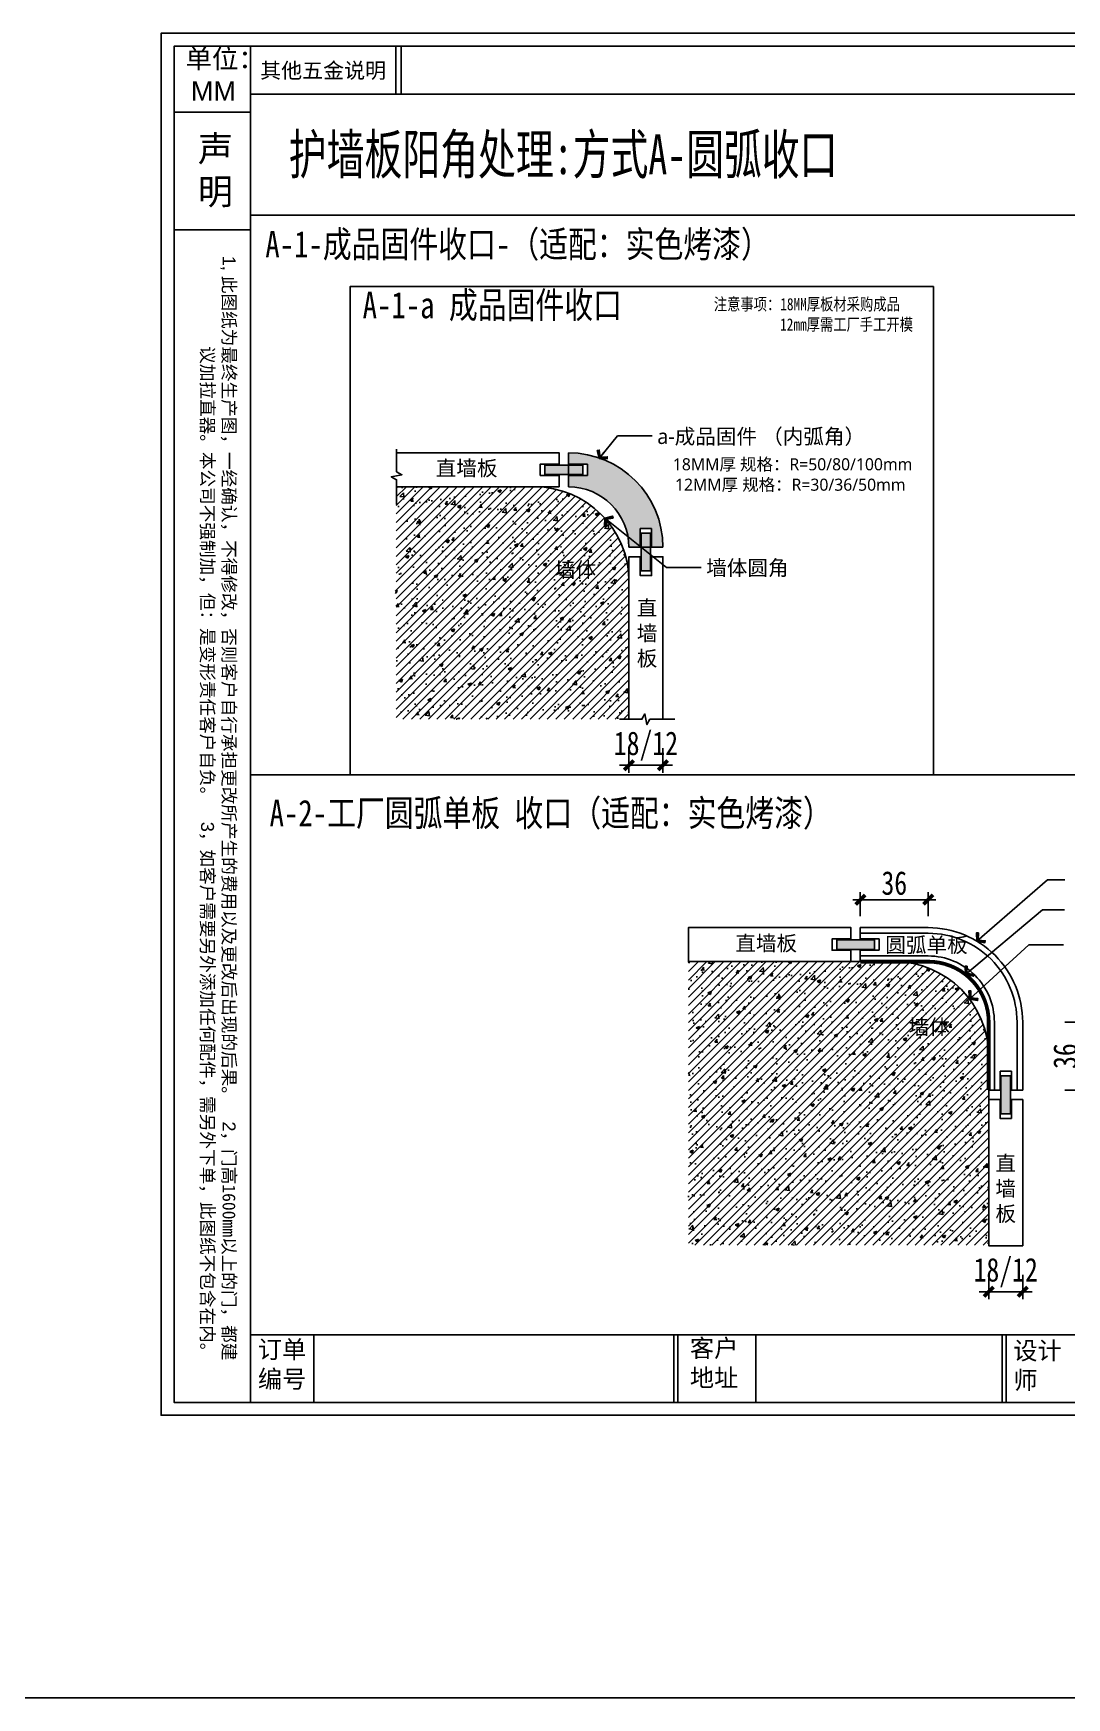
# Model space of a CAD drawing. Header units: millimetres. Extents: x 4862 to 20554, y 7569 to 11262.
# Drawn here: x 7810 to 8358, y 8610 to 9491 of the extents above; entities that cross this region are included whole.
import ezdxf

# ---------------------------------------------------------------- set-up
doc = ezdxf.new("R2010")
doc.units = ezdxf.units.MM
doc.layers.add('0 @ 1', color=7, linetype='Continuous')
doc.styles.get("Standard").update_dxf_attribs({"font": 'arial.ttf'})
doc.styles.add('宋体', font='SimSun.ttf')
doc.styles.add('家具尺寸文字', font='SimSun.ttf', dxfattribs={"width": 0.8})
doc.styles.add('黑石雅黑', font='Microsoft YaHei.ttf')
doc.dimstyles.new('副本 固装比例5', dxfattribs={"dimscale": 5, "dimtxt": 2.5, "dimasz": 1, "dimexe": 0.8, "dimexo": 1.2, "dimgap": 0.5, "dimtad": 1, "dimdec": 0, "dimdsep": 46, "dimtxsty": '家具尺寸文字', "dimblk": 'ARCHTICK', "dimcen": 0, "dimdle": 0.8, "dimclrd": 8, "dimclre": 8, "dimclrt": 2, "dimadec": 1, "dimazin": 2, "dimtfac": 1, "dimtdec": 0, "dimtix": 1, "dimtmove": 2, "dimatfit": 2, "dimfxl": 0, "dimtolj": 1, "dimtzin": 0, "dimarcsym": 0})
doc.dimstyles.new('深化(A1)1：1', dxfattribs={"dimtxt": 3, "dimasz": 1, "dimexe": 1.5, "dimexo": 1, "dimgap": 1, "dimtad": 1, "dimdec": 0, "dimrnd": 5, "dimdsep": 46, "dimtxsty": '黑石雅黑', "dimblk": 'ARCHTICK', "dimcen": 1, "dimclrd": 44, "dimclre": 44, "dimclrt": 50, "dimadec": 0, "dimazin": 2, "dimtfac": 1, "dimtdec": 0, "dimtix": 1, "dimtmove": 2, "dimatfit": 3, "dimldrblk": 'hl_arrow2', "dimfxl": 0, "dimtolj": 1, "dimarcsym": 0})
pattern_1 = [(45, (-77041.4403, 87955.2376), (-2.24506403, 2.24506403), [])]

# ---------------------------------------------------------------- blocks, each defined once
blk = doc.blocks.new('A$C398a0407')
for p, q in [((443.2, 6784), (443.2, 64)), ((1163.2, 6546.9), (1163.2, 6784)), ((1189.6, 6546.9), (1189.6, 6784)), ((443.2, 6546.9), (8134, 6546.9)), ((443.2, 399), (9568, 399)), ((756.5, 399), (756.5, 64)), ((2542.3, 399), (2542.3, 64)), ((2562.3, 399), (2562.3, 64)), ((2948.7, 399), (2948.7, 64)), ((4169.9, 399), (4169.9, 64)), ((4189.9, 399), (4189.9, 64))]:
    blk.add_line(p, q)
at = {"color": 8}
for p, q in [((64, 6457.7), (443.2, 6457.7)), ((64, 5874.2), (443.2, 5874.2))]:
    blk.add_line(p, q, dxfattribs=at)
for points in [[(9632, 0), (0, 0), (0, 6848), (9632, 6848)], [(9568, 64), (64, 64), (64, 6784), (9568, 6784)]]:
    blk.add_lwpolyline(points, close=True)
at = {"color": 8, "insert": (368.9, 272.3), "char_height": 64, "width": 5497.15, "attachment_point": 3, "rotation": 270}
blk.add_mtext('1, {\\fSimSun|b0|i0|c134|p2;此图纸为最终生产图，一经确认，不得修改，否则客户自行承担更改所产生的费用以及更改后出现的后果。  }2{\\fSimSun|b0|i0|c134|p2;，门高1600mm以上的门，都建议加拉直器。本公司不强制加，但：是变形责任客户自负。  }3{\\fSimSun|b0|i0|c134|p2;，如客户需要另外添加任何配件，需另外下单，此图纸不包含在内。}', dxfattribs=at)
at = {"color": 8, "char_height": 88, "attachment_point": 1, "style": '宋体'}
for s, insert in [('订单\\P编号', (479.9, 370.6)), ('客户\\P地址', (2621.8, 377)), ('设计\\P师', (4225.5, 364.6))]:
    blk.add_mtext_dynamic_manual_height_columns(s, width=596.489, gutter_width=12.5, heights=[0], dxfattribs=dict(at, insert=insert))
at = {"layer": '0 @ 1', "color": 8, "attachment_point": 1}
for s, insert, char_height, width in [('\\pi13.703;单位：\\P\\pi40.286;MM', (107.3, 6770.1), 96, 391.163), ('{\\fSimSun|b0|i0|c134|p2;其他五金说明}', (490.9, 6701.9), 76.325, 737.994), ('声明', (182.3, 6340), 127.53, 194.038)]:
    blk.add_mtext(s, dxfattribs=dict(at, insert=insert, char_height=char_height, width=width))
blk = doc.blocks.new('_ArchTick')
at = {"color": 0, "linetype": 'ByBlock', "const_width": 0.4}
blk.add_lwpolyline([(-0.5, -0.5), (0.5, 0.5)], dxfattribs=at)
blk = doc.blocks.new('hl_arrow2')
at = {"color": 2}
blk.add_line((-0.22, 0), (-1, 0), dxfattribs=at)
blk.add_lwpolyline([(-0.22, 0), (-0.86, -0.69), (-0.65, -0.86), (0, 0), (-0.65, 0.86), (-0.86, 0.69)], close=True, dxfattribs=at)
for points in [[(-0.86, 0.69), (-0.65, 0.86), (-0.22, 0), (0, 0)], [(-0.86, -0.69), (-0.65, -0.86), (-0.22, 0), (0, 0)]]:
    blk.add_solid(points, dxfattribs=at)
blk = doc.blocks.new('*D215')
at = {"color": 8, "lineweight": -2, "transparency": 16777216}
for p, q in [((8316.18, 8834.26), (8316.18, 8821.26)), ((8334.18, 8834.26), (8334.18, 8821.26)), ((8316.18, 8825.26), (8311.18, 8825.26)), ((8316.18, 8825.26), (8334.18, 8825.26)), ((8334.18, 8825.26), (8339.18, 8825.26))]:
    blk.add_line(p, q, dxfattribs=at)
at = {"layer": 'Defpoints', "color": 0, "transparency": 16777216}
for p in [(8316.18, 8849.56), (8334.18, 8849.56), (8334.18, 8825.26)]:
    blk.add_point(p, dxfattribs=at)
at = {"color": 8, "lineweight": -2, "transparency": 16777216, "xscale": 5, "yscale": 5, "zscale": 5}
blk.add_blockref('_ArchTick', (8316.18, 8825.26), dxfattribs=at)
at = {"color": 8, "lineweight": -2, "transparency": 16777216, "xscale": 5, "yscale": 5, "zscale": 5, "rotation": 180}
blk.add_blockref('_ArchTick', (8334.18, 8825.26), dxfattribs=at)
at = {"color": 2, "transparency": 16777216, "insert": (8325.18, 8835.38), "char_height": 12.5, "width": 11.8436, "attachment_point": 5, "style": '家具尺寸文字'}
blk.add_mtext('\\A1;18/12', dxfattribs=at)
blk = doc.blocks.new('*D193')
at = {"color": 8, "lineweight": -2, "transparency": 16777216}
for p, q in [((8125.62, 9112.93), (8125.62, 9099.93)), ((8143.62, 9112.93), (8143.62, 9099.93)), ((8125.62, 9103.93), (8120.62, 9103.93)), ((8125.62, 9103.93), (8143.62, 9103.93)), ((8143.62, 9103.93), (8148.62, 9103.93))]:
    blk.add_line(p, q, dxfattribs=at)
at = {"layer": 'Defpoints', "color": 0, "transparency": 16777216}
for p in [(8125.62, 9128.22), (8143.62, 9128.22), (8143.62, 9103.93)]:
    blk.add_point(p, dxfattribs=at)
at = {"color": 8, "lineweight": -2, "transparency": 16777216, "xscale": 5, "yscale": 5, "zscale": 5}
blk.add_blockref('_ArchTick', (8125.62, 9103.93), dxfattribs=at)
at = {"color": 8, "lineweight": -2, "transparency": 16777216, "xscale": 5, "yscale": 5, "zscale": 5, "rotation": 180}
blk.add_blockref('_ArchTick', (8143.62, 9103.93), dxfattribs=at)
at = {"color": 2, "transparency": 16777216, "insert": (8134.62, 9114.04), "char_height": 12.5, "width": 12.4649, "attachment_point": 5, "style": '家具尺寸文字'}
blk.add_mtext('\\A1;18/12', dxfattribs=at)
blk = doc.blocks.new('*D216')
at = {"color": 8, "lineweight": -2, "transparency": 16777216}
for p, q in [((8244.18, 9032.77), (8288.18, 9032.77)), ((8248.18, 9023.98), (8248.18, 9036.77)), ((8284.18, 9023.98), (8284.18, 9036.77))]:
    blk.add_line(p, q, dxfattribs=at)
at = {"layer": 'Defpoints', "color": 0, "transparency": 16777216}
for p in [(8284.18, 9032.77), (8248.18, 9017.98), (8284.18, 9017.98)]:
    blk.add_point(p, dxfattribs=at)
at = {"color": 8, "lineweight": -2, "transparency": 16777216, "xscale": 5, "yscale": 5, "zscale": 5, "rotation": 180}
blk.add_blockref('_ArchTick', (8248.18, 9032.77), dxfattribs=at)
at = {"color": 8, "lineweight": -2, "transparency": 16777216, "xscale": 5, "yscale": 5, "zscale": 5}
blk.add_blockref('_ArchTick', (8284.18, 9032.77), dxfattribs=at)
at = {"color": 2, "transparency": 16777216, "insert": (8266.18, 9041.52), "char_height": 12.5, "attachment_point": 5, "style": '家具尺寸文字'}
blk.add_mtext('\\A1;36', dxfattribs=at)
blk = doc.blocks.new('*D198')
at = {"color": 8, "lineweight": -2, "transparency": 16777216}
for p, q in [((8365.46, 8927.98), (8365.46, 8971.98)), ((8356.46, 8967.98), (8369.46, 8967.98)), ((8356.46, 8931.98), (8369.46, 8931.98))]:
    blk.add_line(p, q, dxfattribs=at)
at = {"layer": 'Defpoints', "color": 0, "transparency": 16777216}
for p in [(8334.18, 8967.98), (8365.46, 8967.98), (8334.18, 8931.98)]:
    blk.add_point(p, dxfattribs=at)
at = {"color": 8, "lineweight": -2, "transparency": 16777216, "xscale": 5, "yscale": 5, "zscale": 5}
for p, rotation in [((8365.46, 8967.98), 90), ((8365.46, 8931.98), 270)]:
    blk.add_blockref('_ArchTick', p, dxfattribs=dict(at, rotation=rotation))
at = {"color": 2, "transparency": 16777216, "insert": (8356.71, 8949.98), "char_height": 12.5, "attachment_point": 5, "rotation": 90, "style": '家具尺寸文字'}
blk.add_mtext('\\A1;36', dxfattribs=at)
blk = doc.blocks.new('*U115')
at = {"color": 0}
blk.add_lwpolyline([(0, -9.17), (0, -1.28), (-1.7, -0.34), (1.7, 0.34), (0, 1.28), (0, 8.46)], dxfattribs=at)
blk = doc.blocks.new('A$Caecb7373')
at = {"color": 1}
blk.add_lwpolyline([(0, 821.76), (1155.84, 821.76), (1155.84, 0), (0, 0)], close=True, dxfattribs=at)

msp = doc.modelspace()

# ---------------------------------------------------------------- hatches: boundary and pattern name
h = msp.add_hatch(color=8)
h.dxf.hatch_style = 1
h.paths.add_polyline_path([(8125.619, 9219.299), (8131.619, 9219.299), (8131.619, 9229.299), (8137.619, 9229.299), (8137.619, 9219.299), (8143.619, 9219.299, 0.4142136), (8093.619, 9269.299), (8093.619, 9263.299), (8103.619, 9263.299), (8103.619, 9257.299), (8093.619, 9257.299), (8093.619, 9251.299, -0.4142136)])
h = msp.add_hatch(color=8)
h.dxf.hatch_style = 1
h.paths.add_polyline_path([(8101.119, 9257.799), (8101.119, 9262.799), (8081.119, 9262.799), (8081.119, 9257.799)])
h = msp.add_hatch()
h.set_pattern_fill('AR-CONC', color=8, scale=0.1)
h.set_pattern_definition([(50, (-77232, 88206.56), (18.2184669, -1.5939086), [1.905, -20.955]), (355, (-77232, 88206.56), (-3.524342, 19.1056845), [1.524, -16.7640584]), (100.451445, (-77230.482, 88206.427), (14.6941247, 17.5117752), [1.619001, -17.8090245]), (46.1842, (-77232, 88211.64), (27.107904, -4.204233), [2.8575, -31.4325]), (96.635558, (-77229.74, 88211.29), (23.7404134, 24.7426125), [2.428502, -26.713561]), (351.18415, (-77232, 88211.64), (23.7404134, 24.7426125), [2.285997, -25.145973]), (21, (-77229.46, 88210.37), (15.1614391, -10.2265198), [1.905, -20.955]), (326, (-77229.46, 88210.37), (6.1802028, 18.4187966), [1.524, -16.764]), (71.451445, (-77228.196, 88209.518), (21.341642, 8.192277), [1.619001, -17.8089938]), (37.5, (-77232, 88206.56), (0.30886033, 8.4555039), [0, -16.5608, 0, -17.018, 0, -16.8275]), (7.5, (-77232, 88206.56), (6.68196625, 10.0180575), [0, -9.7028, 0, -16.1798, 0, -6.4135]), (327.5, (-77237.664, 88206.56), (13.5590595, -0.5728744), [0, -6.35, 0, -19.812, 0, -26.289]), (317.5, (-77240.204, 88206.56), (14.8129181, 2.5426491), [0, -8.255, 0, -13.1572, 0, -18.669])])
edge = h.paths.add_edge_path()
edge.add_line((8075.619, 9128.238), (8075.619, 9128.391))
edge.add_line((8075.619, 9128.391), (8125.619, 9128.391))
edge.add_line((8125.619, 9128.391), (8125.619, 9201.299))
edge.add_arc((8075.619, 9201.299), 50, 0, 90)
edge.add_line((8075.619, 9251.299), (8001.78, 9251.299))
edge.add_line((8001.78, 9251.299), (8001.78, 9128.238))
edge.add_line((8001.78, 9128.238), (8075.619, 9128.238))
h = msp.add_hatch()
h.set_pattern_fill('ANSI31', color=8)
h.set_pattern_definition([(45, (-77232, 88206.5603), (-2.24506403, 2.24506403), [])])
edge = h.paths.add_edge_path()
edge.add_line((8075.619, 9128.238), (8075.619, 9128.391))
edge.add_line((8075.619, 9128.391), (8125.619, 9128.391))
edge.add_line((8125.619, 9128.391), (8125.619, 9201.299))
edge.add_arc((8075.619, 9201.299), 50, 360, 450)
edge.add_line((8075.619, 9251.299), (8002.373, 9251.299))
edge.add_line((8002.373, 9251.299), (8002.373, 9128.238))
edge.add_line((8002.373, 9128.238), (8075.619, 9128.238))
h = msp.add_hatch(color=8)
h.dxf.hatch_style = 1
h.paths.add_polyline_path([(8132.119, 9206.799), (8137.119, 9206.799), (8137.119, 9226.799), (8132.119, 9226.799)])
h = msp.add_hatch(color=8)
h.dxf.hatch_style = 1
h.paths.add_polyline_path([(8255.679, 9006.476), (8255.679, 9011.476), (8235.679, 9011.476), (8235.679, 9006.476)])
h = msp.add_hatch()
h.set_pattern_fill('ANSI31', color=8)
h.set_pattern_definition(pattern_1)
edge = h.paths.add_edge_path()
edge.add_arc((8266.179, 8949.976), 50, 360, 450)
edge.add_line((8266.179, 8999.976), (8157.1, 8999.976))
edge.add_line((8157.1, 8999.976), (8157.1, 8849.976))
edge.add_line((8157.1, 8849.976), (8316.179, 8849.976))
edge.add_line((8316.179, 8849.976), (8316.179, 8949.976))
h = msp.add_hatch()
h.set_pattern_fill('AR-CONC', color=8, scale=0.1)
h.set_pattern_definition([(50, (-77041.44, 87955.238), (18.2184669, -1.5939086), [1.905, -20.955]), (355, (-77041.44, 87955.238), (-3.524342, 19.1056845), [1.524, -16.7640584]), (100.451445, (-77039.922, 87955.105), (14.6941247, 17.5117752), [1.619001, -17.8090245]), (46.1842, (-77041.44, 87960.318), (27.107904, -4.204233), [2.8575, -31.4325]), (96.635558, (-77039.181, 87959.967), (23.7404134, 24.7426125), [2.428502, -26.713561]), (351.18415, (-77041.44, 87960.318), (23.7404134, 24.7426125), [2.285997, -25.145973]), (21, (-77038.9, 87959.048), (15.1614391, -10.2265198), [1.905, -20.955]), (326, (-77038.9, 87959.048), (6.1802028, 18.4187966), [1.524, -16.764]), (71.451445, (-77037.637, 87958.195), (21.341642, 8.192277), [1.619001, -17.8089938]), (37.5, (-77041.44, 87955.2376), (0.30886033, 8.4555039), [0, -16.5608, 0, -17.018, 0, -16.8275]), (7.5, (-77041.44, 87955.238), (6.68196625, 10.0180575), [0, -9.7028, 0, -16.1798, 0, -6.4135]), (327.5, (-77047.1045, 87955.2376), (13.5590595, -0.5728744), [0, -6.35, 0, -19.812, 0, -26.289]), (317.5, (-77049.645, 87955.238), (14.8129181, 2.5426491), [0, -8.255, 0, -13.1572, 0, -18.669])])
edge = h.paths.add_edge_path()
edge.add_arc((8266.179, 8949.976), 50, 360, 450)
edge.add_line((8266.179, 8999.976), (8157.1, 8999.976))
edge.add_line((8157.1, 8999.976), (8157.1, 8849.976))
edge.add_line((8157.1, 8849.976), (8316.179, 8849.976))
edge.add_line((8316.179, 8849.976), (8316.179, 8949.976))
h = msp.add_hatch()
h.set_pattern_fill('ANSI31', color=8)
h.set_pattern_definition(pattern_1)
edge = h.paths.add_edge_path()
edge.add_arc((8266.179, 8949.976), 50, 360, 450)
edge.add_line((8266.179, 8999.976), (8157.1, 8999.976))
edge.add_line((8157.1, 8999.976), (8157.1, 8849.976))
edge.add_line((8157.1, 8849.976), (8316.179, 8849.976))
edge.add_line((8316.179, 8849.976), (8316.179, 8949.976))
h = msp.add_hatch()
h.set_pattern_fill('AR-CONC', color=8, scale=0.1)
h.set_pattern_definition([(50, (-77041.44, 87955.238), (18.2184669, -1.5939086), [1.905, -20.955]), (355, (-77041.44, 87955.238), (-3.524342, 19.1056845), [1.524, -16.7640584]), (100.451445, (-77039.922, 87955.105), (14.6941247, 17.5117752), [1.619001, -17.8090245]), (46.1842, (-77041.44, 87960.318), (27.107904, -4.204233), [2.8575, -31.4325]), (96.635558, (-77039.181, 87959.967), (23.7404134, 24.7426125), [2.428502, -26.713561]), (351.18415, (-77041.44, 87960.318), (23.7404134, 24.7426125), [2.285997, -25.145973]), (21, (-77038.9, 87959.048), (15.1614391, -10.2265198), [1.905, -20.955]), (326, (-77038.9, 87959.048), (6.1802028, 18.4187966), [1.524, -16.764]), (71.451445, (-77037.637, 87958.195), (21.341642, 8.192277), [1.619001, -17.8089938]), (37.5, (-77041.44, 87955.2376), (0.30886033, 8.4555039), [0, -16.5608, 0, -17.018, 0, -16.8275]), (7.5, (-77041.44, 87955.238), (6.68196625, 10.0180575), [0, -9.7028, 0, -16.1798, 0, -6.4135]), (327.5, (-77047.1045, 87955.2376), (13.5590595, -0.5728744), [0, -6.35, 0, -19.812, 0, -26.289]), (317.5, (-77049.645, 87955.238), (14.8129181, 2.5426491), [0, -8.255, 0, -13.1572, 0, -18.669])])
edge = h.paths.add_edge_path()
edge.add_arc((8266.179, 8949.976), 50, 360, 450)
edge.add_line((8266.179, 8999.976), (8157.1, 8999.976))
edge.add_line((8157.1, 8999.976), (8157.1, 8849.976))
edge.add_line((8157.1, 8849.976), (8316.179, 8849.976))
edge.add_line((8316.179, 8849.976), (8316.179, 8949.976))
h = msp.add_hatch(color=8)
h.dxf.hatch_style = 1
h.paths.add_polyline_path([(8322.679, 8919.476), (8327.679, 8919.476), (8327.679, 8939.476), (8322.679, 8939.476)])

# ---------------------------------------------------------------- linework, layer by layer
for p, q in [((8093.619, 9269.299), (8093.619, 9269.299)), ((8093.619, 9251.299), (8093.619, 9269.299)), ((8093.619, 9263.299), (8093.619, 9269.299)), ((8103.619, 9263.299), (8093.619, 9263.299)), ((8103.619, 9257.299), (8103.619, 9263.299)), ((8093.619, 9251.299), (8093.619, 9257.299)), ((8093.619, 9257.299), (8103.619, 9257.299)), ((8131.619, 9219.299), (8131.619, 9229.299)), ((8131.619, 9229.299), (8137.619, 9229.299)), ((8137.619, 9229.299), (8137.619, 9219.299)), ((8143.619, 9219.299), (8125.619, 9219.299)), ((8125.619, 9219.299), (8143.619, 9219.299)), ((8125.619, 9219.299), (8131.619, 9219.299)), ((8137.619, 9219.299), (8143.619, 9219.299)), ((8143.619, 9219.299), (8143.619, 9219.299)), ((8143.619, 9219.299), (8143.619, 9219.299)), ((8248.179, 9011.976), (8248.179, 9017.976)), ((8258.179, 9011.976), (8248.179, 9011.976)), ((8248.179, 8999.976), (8248.179, 9005.976)), ((8248.179, 9005.976), (8258.179, 9005.976)), ((8258.179, 9005.976), (8258.179, 9011.976)), ((8322.179, 8931.976), (8322.179, 8941.976)), ((8322.179, 8941.976), (8328.179, 8941.976)), ((8322.179, 8931.976), (8322.179, 8941.976)), ((8322.179, 8941.976), (8328.179, 8941.976)), ((8328.179, 8941.976), (8328.179, 8931.976)), ((8328.179, 8941.976), (8328.179, 8931.976)), ((8316.179, 8931.976), (8322.179, 8931.976)), ((8316.179, 8931.976), (8322.179, 8931.976)), ((8328.179, 8931.976), (8334.179, 8931.976)), ((8328.179, 8931.976), (8334.179, 8931.976)), ((4862.317, 8610.368), (20477.138, 8610.368))]:
    msp.add_line(p, q)
at = {"color": 8}
for p, q in [((8002.541, 9251.299), (8075.619, 9251.299)), ((8125.619, 9201.299), (8125.619, 9128.22)), ((8166.179, 8999.976), (8266.179, 8999.976)), ((8316.179, 8949.976), (8316.179, 8849.976))]:
    msp.add_line(p, q, dxfattribs=at)
for points in [[(7925.192, 9395.155), (8746.744, 9395.155), (8746.744, 9459.199), (7925.192, 9459.199)], [(8746.744, 9098.807), (7925.192, 9098.807), (7925.192, 9395.155), (8746.744, 9395.155)], [(7925.192, 9395.155), (8746.744, 9395.155), (8746.744, 8802.459), (7925.192, 8802.459)], [(8286.954, 9357.261), (7977.899, 9357.261), (7977.899, 9098.807), (8286.954, 9098.807)], [(8081.119, 9257.799), (8101.119, 9257.799), (8101.119, 9262.799), (8081.119, 9262.799)], [(8132.119, 9206.799), (8132.119, 9226.799), (8137.119, 9226.799), (8137.119, 9206.799)], [(8235.679, 9006.476), (8255.679, 9006.476), (8255.679, 9011.476), (8235.679, 9011.476)], [(8322.679, 8919.476), (8322.679, 8939.476), (8327.679, 8939.476), (8327.679, 8919.476)]]:
    msp.add_lwpolyline(points, close=True)
for points in [[(8088.619, 9263.299), (8088.619, 9269.299), (8002.541, 9269.299)], [(8088.619, 9263.299), (8078.619, 9263.299), (8078.619, 9257.299), (8088.619, 9257.299)], [(8002.541, 9251.299), (8088.619, 9251.299), (8088.619, 9257.299)], [(8125.619, 9128.22), (8125.619, 9214.299), (8131.619, 9214.299)], [(8137.619, 9214.299), (8137.619, 9204.299), (8131.619, 9204.299), (8131.619, 9214.299)], [(8137.619, 9214.299), (8143.619, 9214.299), (8143.619, 9128.22)], [(8243.179, 9011.976), (8243.179, 9017.976), (8157.1, 9017.976), (8157.1, 8999.976), (8243.179, 8999.976), (8243.179, 9005.976)], [(8248.179, 9017.976), (8284.179, 9017.976), (8248.179, 9017.976), (8248.179, 9011.976)], [(8243.179, 9011.976), (8233.179, 9011.976), (8233.179, 9005.976), (8243.179, 9005.976)], [(8248.179, 9005.976), (8248.179, 8999.976), (8284.179, 8999.976), (8248.179, 8999.976)], [(8322.179, 8931.976), (8316.179, 8931.976), (8316.179, 8967.976), (8316.179, 8931.976)], [(8334.179, 8931.976), (8334.179, 8967.976), (8334.179, 8931.976), (8328.179, 8931.976)], [(8328.179, 8926.976), (8334.179, 8926.976), (8334.179, 8849.557), (8316.179, 8849.557), (8316.179, 8926.976), (8322.179, 8926.976)], [(8328.179, 8926.976), (8328.179, 8916.976), (8322.179, 8916.976), (8322.179, 8926.976)]]:
    msp.add_lwpolyline(points)
for points in [[(8334.179, 8967.976), (8334.179, 8967.976, 0.4142136), (8284.179, 9017.976), (8284.179, 9017.976), (8248.179, 9017.976), (8248.179, 9011.976)], [(8248.179, 9017.976), (8284.179, 9017.976, -0.4142136), (8334.179, 8967.976), (8334.179, 8931.976)], [(8248.179, 9014.976), (8284.179, 9014.976, -0.4142136), (8331.179, 8967.976), (8331.179, 8931.976)], [(8248.179, 9005.976), (8248.179, 8999.976), (8284.179, 8999.976, -0.4142136), (8316.179, 8967.976)], [(8248.179, 9002.976), (8284.179, 9002.976, -0.4142136), (8319.179, 8967.976), (8319.179, 8931.976)], [(8248.179, 8999.976), (8284.179, 8999.976, -0.4142136), (8316.179, 8967.976), (8316.179, 8931.976)]]:
    msp.add_lwpolyline(points, format="xyb")
at = {"const_width": 2}
msp.add_lwpolyline([(8248.179, 8999.976), (8284.179, 8999.976, -0.4142136), (8316.179, 8967.976), (8316.179, 8931.976)], format="xyb", dxfattribs=at)
for radius in [50, 32]:
    msp.add_arc((8093.619, 9219.299), radius, 0, 90)
at = {"color": 8}
for centre in [(8075.619, 9201.299), (8266.179, 8949.976)]:
    msp.add_arc(centre, 50, 0, 90, dxfattribs=at)

# ---------------------------------------------------------------- block references
at = {"xscale": 0.1068232839997459, "yscale": 0.1068232839997459, "zscale": 0.1068232839997459}
msp.add_blockref('A$C398a0407', (7877.845, 8759.836), dxfattribs=at)
at = {"color": 1}
for name, p, xscale, yscale, zscale in [('A$Caecb7373', (7877.845, 8759.836), 0.8901940333312022, 0.8901940333312022, 0.8901940333312022), ('*U115', (8002.541, 9257.157), 1.664, 1.664, 1.664)]:
    msp.add_blockref(name, p, dxfattribs=dict(at, xscale=xscale, yscale=yscale, zscale=zscale))
at = {"color": 1, "xscale": 1.664, "yscale": 1.664, "zscale": 1.664, "rotation": 90}
msp.add_blockref('*U115', (8134.615, 9128.243), dxfattribs=at)

# ---------------------------------------------------------------- texts
at = {"color": 50, "style": '家具尺寸文字', "width": 0.8}
for s, p in [('A-1-成品固件收口-（适配：实色烤漆）', (7933.021, 9372.722)), ('A-1-a 成品固件收口', (7984.571, 9340.539)), ('A-2-工厂圆弧单板 收口（适配：实色烤漆）', (7935.284, 9071.63))]:
    msp.add_text(s, height=14, dxfattribs=at).set_placement(p)
at = {"style": '黑石雅黑'}
for s, height, p in [('a-成品固件 （内弧角）', 8, (8140.629, 9273.97)), ('直墙板 ', 8, (8023.273, 9257.146)), ('18MM厚 规格：R=50/80/100mm', 6.4, (8148.888, 9260.034)), ('墙体圆角', 8, (8166.556, 9204.424)), ('直墙板 ', 8, (8181.952, 9005.7)), ('圆弧单板', 8, (8261.409, 9004.801))]:
    msp.add_text(s, height=height, dxfattribs=at).set_placement(p)
at = {"color": 3, "style": '黑石雅黑'}
for p in [(8086.431, 9203.394), (8273.748, 8961.435)]:
    msp.add_text('墙体', height=8, dxfattribs=at).set_placement(p)
at = {"color": 1, "insert": (7945.449, 9437.794), "char_height": 21, "width": 5808.97793, "attachment_point": 1, "style": '家具尺寸文字'}
msp.add_mtext('{\\W0.7;\\C4;护墙板阳角处理:方式A-圆弧收口}', dxfattribs=at)
at = {"color": 6, "insert": (8170.592, 9351.228), "char_height": 6.4512, "width": 294.18553, "attachment_point": 1, "style": '家具尺寸文字'}
msp.add_mtext('注意事项：18MM厚板材采购成品\\P          12mm厚需工厂手工开模', dxfattribs=at)
at = {"attachment_point": 1, "style": '黑石雅黑'}
for s, insert, char_height, width in [('12MM厚 规格：R=30/36/50mm', (8150.03, 9255.639), 6.4, 275.10914), ('直墙板', (8129.768, 9191.145), 8, 10.5634), ('直墙板', (8319.738, 8897.214), 8, 10.5634)]:
    msp.add_mtext(s, dxfattribs=dict(at, insert=insert, char_height=char_height, width=width))

# ---------------------------------------------------------------- dimensions: what is measured, and where the dimension line sits
for base, p1, p2, picture, middle in [((8143.619, 9103.928), (8125.619, 9128.22), (8143.619, 9128.22), '*D193', (8134.619, 9114.039)), ((8334.179, 8825.264), (8316.179, 8849.557), (8334.179, 8849.557), '*D215', (8325.179, 8835.376))]:
    dim = msp.add_linear_dim(base=base, p1=p1, p2=p2, text='18/12', dimstyle='副本 固装比例5')
    dim.commit()
    dim.dimension.update_dxf_attribs({"geometry": picture, "text_midpoint": middle})
dim = msp.add_linear_dim(base=(8284.179, 9032.774), p1=(8248.179, 9017.976), p2=(8284.179, 9017.976), dimstyle='副本 固装比例5')
dim.commit()
dim.dimension.update_dxf_attribs({"geometry": '*D216', "text_midpoint": (8266.179, 9041.524)})
dim = msp.add_linear_dim(base=(8365.462, 8967.976), p1=(8334.179, 8931.976), p2=(8334.179, 8967.976), angle=90, dimstyle='副本 固装比例5')
dim.commit()
dim.dimension.update_dxf_attribs({"geometry": '*D198', "text_midpoint": (8356.712, 8949.976)})

# ---------------------------------------------------------------- leaders
at = {"ltscale": 500}
for points, override in [([(8109.862, 9266.331), (8119.617, 9278.21), (8137.884, 9278.21)], {"dimasz": 4, "dimgap": 1, "dimtad": 0}), ([(8112.791, 9234.739), (8145.544, 9208.664), (8163.811, 9208.664)], {"dimasz": 4, "dimgap": 1, "dimtad": 0}), ([(8309.929, 9010.836), (8347.324, 9043.207), (8356.457, 9043.207)], {"dimasz": 4, "dimtad": 0}), ([(8303.86, 8993.208), (8344.662, 9027.414), (8356.352, 9027.414)], {"dimasz": 4, "dimtad": 0}), ([(8306.011, 8980.199), (8337.489, 9008.89), (8355.756, 9008.89)], {"dimasz": 4, "dimgap": 1, "dimtad": 0})]:
    msp.add_leader(points, dimstyle='深化(A1)1：1', override=override, dxfattribs=at)

doc.saveas('drawing.dxf')
